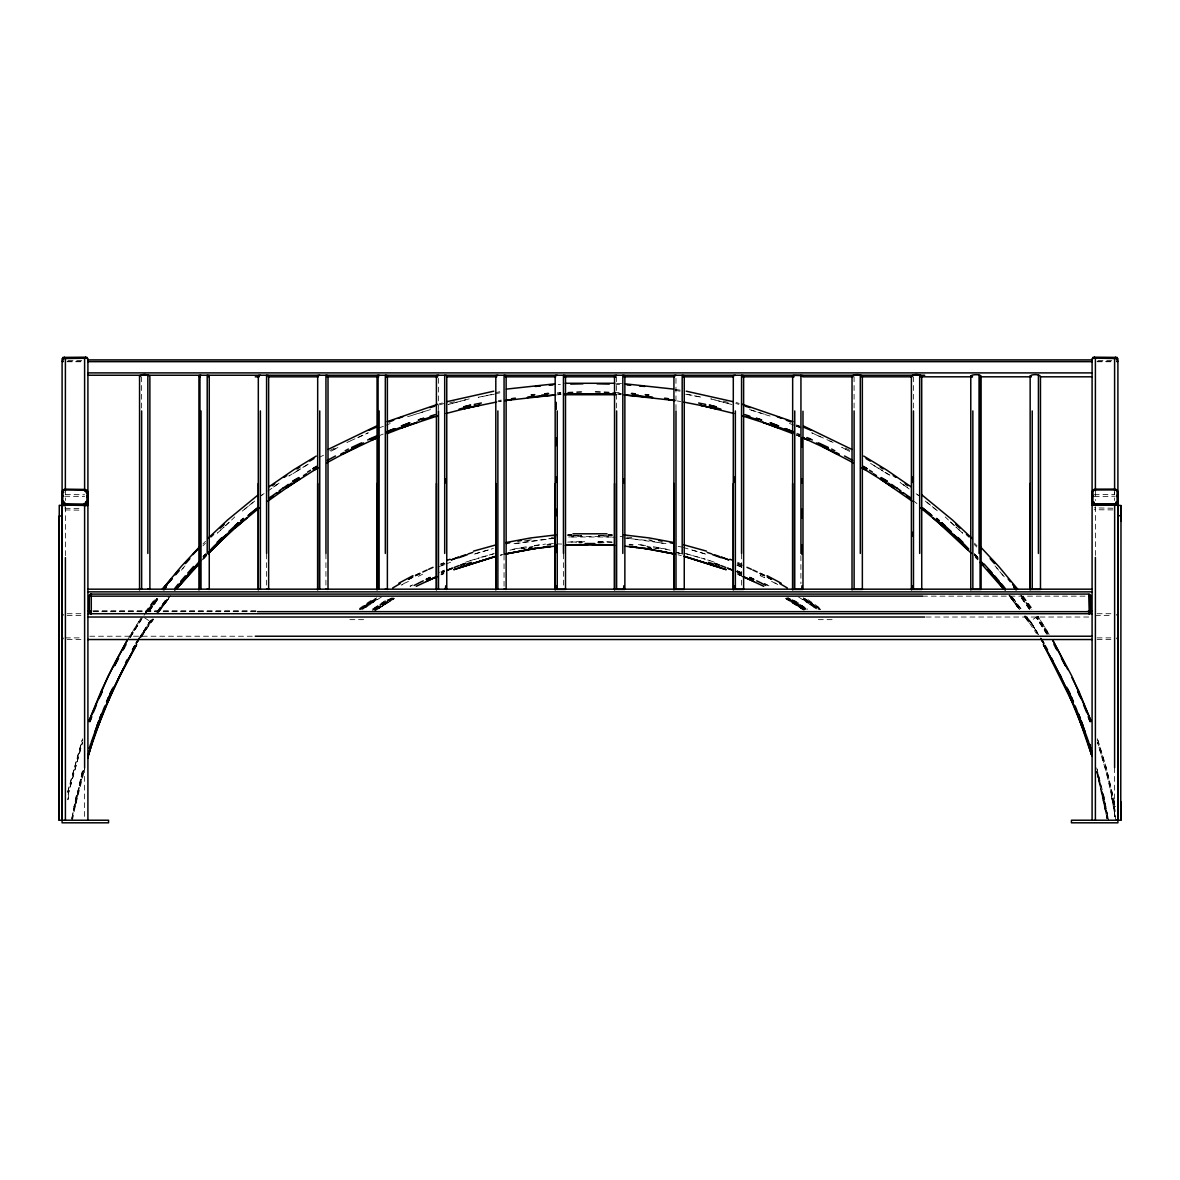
<?xml version="1.0" encoding="UTF-8"?>
<svg xmlns="http://www.w3.org/2000/svg" width="1180" height="1180" viewBox="0 0 1180 1180"><rect width="100%" height="100%" fill="white"/><g stroke="black" fill="none" stroke-linecap="round" stroke-linejoin="round"><path stroke-width="0.75" stroke-dasharray="5 3.75" d="M1114.613 492.547L1114.613 494.317M67.894 799.775L68.823 794.494L67.909 799.642M71.833 818.581L82.762 769.625L71.523 820.218L76.744 793.948L73.971 807.076L83.795 768.652M72.408 820.218L77.792 794.022L75.004 807.105L84.827 768.8M67.761 791.603L82.128 740.096M67.629 792.547L82.659 738.754M130.611 636.758L142.987 616.757L129.903 637.923M129.446 636.595L142.116 616.196M130.346 637.111L141.231 619.692M139.889 637.2L142.706 632.569L140.11 636.875A526.118 526.118 0 0 1 149.89 621.285L152.5 618.807L150.406 621.624L149.639 621.123M140.759 637.716L152.854 619.117M127.13 640.46L140.243 619.22M141.644 636.595L153.017 618.94M143.591 633.1L150.76 621.845M145.936 612.42L155.008 599.44M157.058 611.579L166.483 598.806M157.102 598.57L147.942 611.668M153.651 605.016L157.751 599.16L148.503 612.051M157.176 598.393L147.928 611.491L157.294 598.717M157.781 599.027L148.591 611.992L157.958 599.071M145.302 611.992L154.595 599.219M144.004 615.326L155.273 599.484M146.143 612.568L156.498 598.422M157.84 612.125L167.221 599.411M147.589 611.432L152.663 604.337M157.412 611.845L166.719 599.189M151.217 622.155L153.267 619.397M158.268 612.42L168.578 598.393M157.412 611.579L166.631 598.791M148.06 611.579L157.456 598.585M156.881 612.745L166.601 599.411M158.445 611.505L168.224 598.127M144.447 617.715L151.276 622.185L153.429 619.235M158.813 611.845L170.658 595.59M151.276 622.185L153.459 619.22M158.931 611.815L168.784 598.466M157.707 611.771L169.168 596.284M168.843 598.334L160.259 609.632L168.637 598.644M159.418 609.042L166.97 599.13M181.41 570.176L183.756 567.359M182.649 568.627L184.965 565.899M203.771 557.226L206.205 554.526M203.329 559.261L206.957 555.234M202.99 543.965L205.527 541.31M205.969 554.246L203.476 556.857L206.117 554.246M200.497 561.459L206.721 554.939M202.99 545.779L205.468 543.198M202.945 558.081L206.603 554.246M203.845 557.108L206.353 554.497M204.052 556.577L206.5 554.025M203.535 558.553L205.984 556.001M203.019 556.532L205.482 553.981M203.122 556.429L205.659 553.803M203.447 556.96L205.91 554.408M231.575 520.041L234.761 516.943M225.41 525.646L229.422 521.914M225.424 525.779L229.436 522.106M252.933 502.37L241.885 511.427L254.688 501.087M374.09 608.482L378.352 605.148A380.27 376.42 0 0 1 387.571 599.219M374.09 609.632L378.352 606.328A380.299 376.435 0 0 1 390.698 598.466M361.213 608.334L375.402 598.585L359.457 609.337M1025.155 616.314L1029.934 621.388M359.885 609.514L376.745 597.788M362.629 608.438L376.745 598.776M377.069 599.337L368.735 605.399A386.494 382.571 0 0 0 362.54 609.78M375.683 599.189L368.735 604.234A386.494 382.571 0 0 0 362.54 608.6M359.457 608.452L372.084 599.617M267.845 491.116L279.837 482.591L272.713 487.547M264.084 493.565L261.208 495.571L263.863 493.786M1026.674 617.258L1030.361 621.123L1037.294 632.569A526.118 526.118 0 0 0 1030.111 621.285L1038.326 634.589L1030.111 621.285M375.048 599.956L362.983 607.833M372.334 609.219L387.63 599.647M372.334 610.385L390.315 599.057M375.815 609.101L392.247 598.585L386.052 602.405M374.975 610.856L393.81 598.835L381.597 606.49A378.19 374.37 0 0 0 375.668 610.458M1094.229 496.632L1115.218 496.205M1037.368 616.521L1028.724 622.185L1024.343 616.255M375.933 609.042L392.542 598.466M377.969 608.895L394.577 598.422M381.494 596.947L362.983 608.983M374.429 609.028L390.698 598.658M405.079 582.817L401.539 585.074L408.442 581.342M376.302 608.939L392.276 598.894M296.549 471.44L309.249 463.548L288.849 475.983L295.148 472.325M1025.42 615.99L1029.594 621.624L1030.376 621.108L1037.294 632.569M392.247 597.7L379.975 605.458A379.252 375.417 0 0 0 374.001 609.47M393.81 597.95L381.597 605.606A378.234 374.399 0 0 0 375.668 609.573M330.961 451.232L338.291 447.264L330.282 451.483M329.869 450.553L334.663 448.017M412.705 584.897L410.035 586.283L412.808 585.059M319.028 457.471L323.644 455.185M418.325 576.341L422.602 574.247M441.099 571.681L444.3 570.191A380.27 376.42 0 0 0 438.65 572.551M357.702 437.706L368.278 432.809L346.95 442.426L350.062 441.114M441.099 572.846L444.3 571.356A380.27 376.42 0 0 0 441.468 572.536M441.556 572.536L444.595 571.179M441.055 574.778L443.665 573.657M441.305 572.713L444.093 571.533M441.305 573.583L444.093 572.418M441.143 574.763L443.916 573.598M380.063 435.332L383.205 434.034M441.645 564.659L444.609 563.435L441.364 564.615M440.7 564.158L443.827 562.904M385.521 425.361L390.595 423.428M438.046 566.975L444.314 564.615M445.878 564.025L450.583 562.255M378.677 428.001L383.589 426.275M470.038 560.736L479.242 557.786M465.923 562.064L494.302 553.582M418.192 413.516L430.449 409.578M412.852 415.065L428.694 410.124M474.434 554.099L493.343 548.464M475.26 553.745L483.122 551.414A386.45 382.541 0 0 1 491.087 549.246M407.572 416.717L414.696 414.652M439.226 403.855L442.367 402.955M480.732 557.329L493.314 553.907M439.521 404.829L445.804 403.029M449.61 402.97L456.704 401.141M503.565 554.394L500.305 555.22L503.432 554.482M495.541 392.704L499.789 391.701M499.937 392.822L478.254 397.291L494.287 394.194M497.813 401.79L501.367 401.082L498.565 401.584M1094.185 494.73L1114.613 494.45M64.752 496.249L84.577 496.426M515.247 543.729L556.518 537.933M509.893 550.16L526.663 546.724A380.27 376.42 0 0 0 511.132 549.644M534.245 545.868L545.514 544.069M498.388 400.595L501.205 400.094M521.118 548.818L524.156 548.317M527.858 540.322L531.177 539.776M524.51 540.897L529.378 540.189M513.993 543.582L553.184 538.169M363.602 619.662L347.938 619.662M832.062 619.662L816.398 619.662M534.481 545.499L542.357 544.423M548.759 544.039L553.464 543.405M551.34 537.343L556.252 536.797M557.344 392.822L560.839 392.527L557.27 392.807M557.403 393.796L560.898 393.515L558.76 393.648M557.462 394.799L560.942 394.518L557.373 394.784M558.819 394.68L560.942 394.518M558.229 384.621L560.397 384.518M584.72 541.709L567.742 542.195M571.636 535.882L581.548 535.425L573.097 535.691M567.624 392.321L584.808 391.863M578.938 542.815L582.094 542.712L575.928 542.756M568.126 392.335L584.528 391.893M1112.888 508.255L1094.258 507.828M1112.888 509.908L1094.214 509.716M67.983 360.623L82.025 360.623M1097.975 360.623L1112.017 360.623M67.142 361.523L82.866 361.523M1097.135 361.523L1112.858 361.523M67.142 361.759L82.866 361.759M1097.135 361.759L1112.858 361.759M922.495 596.151L1086.898 596.151M93.427 610.768L257.417 610.768M93.427 611.343L257.417 611.343M93.102 611.653L257.506 611.653M67.142 613.718L82.866 613.718M1097.135 613.718L1112.858 613.718M67.142 615.37L84.606 615.37M1095.394 615.37L1112.858 615.37M926.197 617.022L1090.246 617.022M89.754 636.226L253.803 636.226M65.402 637.879L82.866 637.879M1097.135 637.879L1114.599 637.879M67.142 639.53L82.866 639.53M1097.135 639.53L1112.858 639.53M601.062 542.815L597.906 542.712L604.072 542.756M612.258 542.195L595.28 541.709M65.357 494.494L84.606 494.774M65.195 508.285L82.659 508.55M65.166 509.937L82.63 510.202M595.192 391.863L615.768 392.424M595.472 391.893L611.874 392.335M615.518 392.439L619.161 392.527M558.17 543.951L561.636 544.054M606.904 535.691L598.452 535.425L608.364 535.882M616.521 383.367L621.831 383.589M616.167 384.37L619.603 384.518M617.76 393.5L621.24 393.648L619.102 393.515M617.701 394.518L621.182 394.68L619.058 394.518M626.816 538.169L666.007 543.582M611.697 537.003L568.303 537.003A386.494 382.571 0 0 1 615.09 537.313M626.801 537.092L632.141 537.608M623.483 537.933L650.534 540.838L664.753 543.729M645.519 545.499L637.643 544.423L647.378 546.163M675.122 390.388L680.314 391.214M675.299 389.385L680.491 390.226M677.217 400.949L680.727 401.525M648.823 539.776L652.142 540.322M655.844 548.317L658.883 548.818M678.087 546.355L681.553 546.989M670.107 550.16L653.337 546.724M685.713 394.194L701.746 397.291L685.064 393.854M679.606 553.258L676.553 552.52L679.931 553.361M677.969 554.777L681.332 555.633M686.686 553.907L705.227 559.173M723.296 401.141L730.391 402.97M678.338 552.874L683.382 554.187M684.179 553.184L705.05 559.128M735.76 403.486L738.901 404.371M736.054 402.498L739.196 403.413M765.304 414.652L772.428 416.717M683.264 547.49L704.74 553.745M705.566 554.099L696.879 551.414A386.45 382.541 0 0 0 688.958 549.26M751.306 410.124L767.148 415.065M749.551 409.578L761.808 413.516M714.077 562.064L706.702 559.63L709.962 560.736M796.412 426.275L802.946 428.576M796.78 425.257L800.025 426.408M741.896 565.81L737.013 564.025L741.335 565.899M737.249 565.205L741.955 566.975M789.405 423.428L794.479 425.361M796.176 426.01L799.568 427.293M796.515 424.977L799.892 426.275M796.928 433.178L800.276 434.491M796.588 434.034L799.937 435.332L796.795 434.034M796.205 434.963L799.538 436.261L796.397 434.963M737.736 563.524L742.427 565.412A387.512 383.589 0 0 0 737.972 563.524M737.471 574.173L740.244 575.339L737.633 574.218M737.529 562.24L742.058 564.129M737.308 573.008L741.497 574.763M829.938 441.114L833.051 442.426M796.603 435.11L799.952 436.541M738.238 574.498L741.453 575.899M764.433 583.835L769.965 586.283L764.64 583.51M736.925 571.858L742.117 574.321M831.399 441.689L811.722 432.809L822.298 437.706M737.308 570.928L742.117 573.155M760.245 575.648L764.522 577.728L760.186 575.279M849.718 451.483L841.709 447.264L849.04 451.232M845.337 448.017L850.131 450.553M771.558 581.342L778.461 585.074L774.921 582.817M786.19 597.95L798.403 605.606A378.234 374.399 0 0 1 804.332 609.558M884.852 472.325L891.151 475.983L870.752 463.548L883.451 471.44M792.37 599.647L807.666 609.219M787.458 598.466L804.185 609.101M785.423 598.422L802.371 609.116M787.724 598.894L803.698 608.939M793.948 602.405L787.753 598.585L804.067 609.042M798.506 596.947L817.017 608.983M817.017 607.833L804.952 599.956M805.571 609.028L787.753 597.7L800.025 605.458A379.252 375.417 0 0 1 805.999 609.455L801.648 606.328A380.299 376.435 0 0 0 789.302 598.466M789.686 599.057L806.161 609.381M802.031 608.895L786.19 598.835L804.332 610.458M803.256 598.776L817.371 608.438M803.256 597.788L820.115 609.514M916.137 493.786L918.792 495.571L915.916 493.565M807.917 599.617L820.543 608.452M907.287 487.547L900.104 482.517L909.161 488.977M820.543 609.337L804.598 598.585L818.787 608.334M804.317 599.189L811.265 604.234A386.494 382.571 0 0 1 817.415 608.556M802.931 599.337L811.265 605.399M805.911 608.482L801.648 605.148A380.27 376.42 0 0 0 792.429 599.234M914.131 501.353L916.89 503.55M925.312 501.087L938.115 511.427L927.067 502.37M950.564 522.106L954.576 525.779M950.579 521.914L954.591 525.646M945.239 516.943L948.425 520.041M975.152 555.559L977.704 558.17M974.282 544.437L976.789 547.019M975.329 555.692L977.792 558.229M974.518 553.981L978.22 557.801M974.341 553.803L978.146 557.742M975.24 554.851L977.689 557.403M974.724 555.308L978.397 559.128M975.24 557.27L977.674 559.822M974.533 543.198L977.011 545.779M974.621 555.529L978.279 559.35M995.035 565.899L997.351 568.627M1001.953 574.085L1004.269 576.814M996.245 567.359L998.59 570.176M999.77 571.592L1004.49 577.226M1010.862 596.298L1020.582 609.042L1011.201 596.387M1010.316 597.272L1019.741 609.632L1009.342 595.59L1019.033 608.88M1023.267 596.416L1032.662 609.146M1021.364 595.62L1031.866 609.691M1019.741 609.632L1009.018 595.502L1018.871 608.851M1021.01 608.747L1011.363 595.959L1020.538 608.733M1010.67 596.578L1020.154 609.337M1022.868 596.578L1032.102 609.529M1010.832 596.284L1020.213 608.954M1009.608 595.163L1019.387 608.541M1024.815 615.96L1036.527 633.645M1011.245 596.446L1020.951 609.78M1026.349 617.184L1029.594 621.624M1024.417 616.27L1028.724 622.185L1024.727 616.609M1029.845 608.688L1020.818 595.605M1029.388 609.264L1020.184 596.151M1027.338 604.337L1030.376 608.585M1029.462 609.219L1020.198 596.239M1022.691 596.608L1031.895 609.558M1020.774 595.472L1030.022 608.57M1026.836 617.258L1029.742 621.521M1047.899 634.176L1037.014 616.757L1047.117 634.132M1046.999 634.368L1036.143 617.317L1046.631 633.793M1049.123 634.383L1037.884 616.196L1048.784 633.645M1044.359 628.291L1047.707 633.94M1097.341 738.754L1106.412 768.239L1115.439 806.737M1097.872 740.096L1106.412 768.239L1115.203 806.383M1096.677 767.87L1103.58 795.055L1108.477 820.218L1097.238 769.625M1097.503 774.64L1107.091 818.448M1096.736 771.573L1102.636 795.261M1096.53 771.351L1107.43 820.218M1104.996 807.105L1102.208 794.022L1107.076 818.419M1115.174 811.604L1108.433 779.98L1097.562 742.427L1105.395 768.372L1115.012 810.129M1103.58 795.055L1108.477 820.218M1115.188 816.87L1111.177 794.494L1115.808 820.218M1114.613 489.11L1114.599 500.512M1114.599 767.664L1114.599 818.419M1095.394 490.806L1095.394 500.512M1095.394 506.677L1095.394 556.975M913.453 376.745L913.453 410.64M854.084 376.745L854.084 410.64M800.91 555.736L800.91 583.716M741.542 553.892L741.542 587.286M675.963 378.382L675.963 410.64M616.594 376.745L616.594 410.64M563.421 553.892L563.421 587.286M504.052 554.998L504.052 587.286M438.473 378.382L438.473 410.64M325.931 553.892L325.931 587.286M266.547 553.892L266.547 587.286M141.6 376.745L141.6 410.64M84.606 767.664L84.606 818.419M65.357 489.154L65.402 500.512M65.402 506.884L65.402 556.99M65.166 507.282L65.166 509.052M811.206 605.355A386.494 382.571 0 0 1 816.177 608.836M521.988 548.7A380.27 376.42 0 0 1 526.663 547.889M578.834 542.8A380.27 376.42 0 0 1 582.02 542.712M597.965 542.712A380.27 376.42 0 0 1 604.337 542.903M653.337 547.889A380.27 376.42 0 0 1 657.998 548.7M735.701 571.371A380.27 376.42 0 0 1 741.335 573.731M441.63 565.81A386.45 382.541 0 0 1 444.609 564.601M736.88 565.22A386.45 382.541 0 0 1 741.335 567.064M360.933 609.529A387.497 383.574 0 0 1 376.11 599.057M803.919 599.086A387.497 383.574 0 0 1 819.082 609.558M360.933 608.644A387.512 383.589 0 0 1 373.5 599.897M440.509 564.143A387.512 383.589 0 0 1 443.518 562.919M806.5 599.897A387.512 383.589 0 0 1 819.067 608.644M573.244 535.691A386.45 382.541 0 0 1 581.622 535.425M598.378 535.425A386.45 382.541 0 0 1 606.756 535.691M620.134 536.487A386.45 382.541 0 0 1 623.483 536.767M653.337 546.724A380.27 376.42 0 0 1 668.854 549.644M737.117 570.781A380.27 376.42 0 0 1 741.335 572.566M567.698 542.107A380.285 376.435 0 0 1 582.035 541.546M597.98 541.546A380.285 376.435 0 0 1 612.302 542.107M374.001 610.355A379.237 375.402 0 0 1 379.975 606.328M800.069 606.373A379.237 375.402 0 0 1 806.043 610.385M68.411 793.358L68.189 794.346L82.438 742.427L68.411 793.358M80.904 780.998L77.364 795.261L83.692 769.891L80.904 780.998M149.89 621.285L139.845 637.554L149.89 621.285M224.067 526.9L217.386 533.124L224.082 527.003M469.198 398.87L448.09 404.534L469.198 398.87M731.91 404.534L710.803 398.87L731.925 404.519M962.615 533.124L955.918 527.003L962.615 533.124M1099.096 780.998L1097.385 774.523L1099.096 780.998"/><path stroke-width="1.5" d="M61.92 505.32L61.92 502.665M258.287 589.912L258.287 483.476M317.671 589.912L317.671 483.476M377.04 589.912L377.04 483.476M436.408 589.912L436.408 483.476M495.777 589.912L495.777 483.476M555.161 589.912L555.161 483.476M614.529 589.912L614.529 483.476M673.898 589.912L673.898 483.476M733.282 589.912L733.282 483.476M792.65 589.912L792.65 483.476M1030.14 589.912L1030.14 483.476M1093.063 495.467L1092.09 497.798L1092.09 495.128M199.966 518.138L200.01 498.506M378.087 518.138L378.087 446.866M556.223 514.569L556.223 509.214M979.99 481.765L980.064 447.795M61.935 504.819L62.053 492.399A3.304 3.304 0 0 1 65.357 489.154L84.606 489.435A3.304 3.304 0 0 1 87.866 492.798L87.748 505.202M62.732 502.223L62.894 491.47L64.458 489.936L85.52 490.275L87.055 491.853L86.892 502.592L85.314 504.111L64.251 503.772L62.732 502.223L64.251 503.772M63.587 504.848L63.646 501.308L61.92 501.279L62.098 822.814L108.56 822.814L108.56 820.218L59 820.218L59 517.386L59.251 515.97L61.847 515.97L62.098 505.556L64.797 505.556M86.081 504.598L86.081 501.648L87.733 501.662A3.304 3.304 0 0 1 84.37 504.922L65.166 504.642L65.195 502.99L65.166 505.512M84.37 504.922L84.4 503.27L84.37 505.807M84.577 491.087L84.606 489.435M86.096 505.188L86.155 501.648M147.839 589.056L149.89 589.425L149.875 376.45C149.064 373.971 139.314 373.529 139.55 377.025M201.013 375.299L198.933 375.594L200.217 376.715M199.951 376.45L199.966 375.594L199.966 589.41M207.208 589.056L209.258 589.425L209.258 375.594L207.208 375.299L207.208 553.435M260.382 375.299L258.317 375.594L258.892 376.656M266.577 589.056L268.642 589.425L268.642 375.594L266.577 375.299L266.577 553.435M319.751 375.299L317.685 375.594L317.671 377.025M325.945 589.056L328.011 589.425L328.011 375.594L325.945 375.299L325.945 553.435M379.134 375.299L377.054 375.594L378.338 376.715M378.072 376.45L378.087 375.594L378.087 589.41M385.329 589.056L387.379 589.425L387.379 375.594L385.329 375.299L385.329 553.435M438.503 375.299L436.423 375.594L437.013 376.656M444.698 589.056L446.763 589.425L446.763 375.594L444.698 375.299L444.698 553.435M497.872 375.299L495.807 375.594L496.382 376.656M504.067 589.056L506.132 589.425L506.132 375.594L504.067 375.299L504.067 553.435M555.161 376.45L555.323 375.491L557.24 375.299M555.175 589.41L565.5 589.425L565.5 375.594L563.45 375.299L563.45 553.435M616.624 375.299L614.544 375.594L615.134 376.656M675.993 375.299L673.928 375.594L674.503 376.656M673.928 589.41L684.253 589.425L684.253 375.594L682.188 375.299L682.188 553.435M735.361 375.299L733.296 375.594L733.282 377.025M733.296 589.41L743.621 589.425L743.621 375.594L741.556 375.299L741.556 553.435M802.99 375.594L793.27 375.388L793.255 376.656M852.034 589.41L862.359 589.425L862.344 376.45C861.916 373.75 850.706 374.207 852.624 376.656M911.417 589.41L921.742 589.425L921.713 376.45C920.916 373.971 911.152 373.529 911.388 377.025M970.786 589.41L981.111 589.425L981.096 376.45C980.904 373.396 967.6 374.842 972.069 376.715M980.079 375.594L980.079 589.425M1030.155 589.41L1040.48 589.425L1040.465 376.45C1040.037 373.75 1028.827 374.207 1030.745 376.656M1118.153 820.218L1118.153 505.291L1121 505.556L1120.749 521.354M1090.527 611.653L1090.527 596.151M922.495 596.151L89.208 596.151L89.356 595.369L89.267 612.184L91.273 611.653M1089.273 594.159L1089.273 594.159A2.065 2.065 0 0 1 1090.527 595.118L1090.527 612.686A2.065 2.065 0 0 1 1089.273 613.644L1088.727 594.086L91.273 594.086L90.477 594.248L91.273 594.086L91.273 613.718L90.477 613.556L91.273 613.718M1117.903 507.252L1118.153 505.291M1121 505.556L1120.749 820.218M1092.09 497.783L1092.326 496.588M62.053 497.739L63.042 495.438M87.718 758.327L92.261 742.323L88.146 755.126C99.725 716.835 116.156 680.093 136.039 645.401C115.965 680.476 99.312 717.602 87.792 756.365M88.146 755.126L100.654 719.166L101.495 717.027L96.716 729.624L111.112 694.209L111.997 692.232L106.584 704.563L122.956 669.591L123.753 668.057L117.72 680.064L136.688 644.56M89.178 748.518L90.727 743.71M88.839 721.481L108.191 676.052L127.13 640.46L114.386 663.691M89.842 721.747L91.686 716.585L89.96 721.172M94.71 732.426L98.943 720.626M91.17 742.456L97.837 723.93M97.365 724.889L99.002 720.434M88.972 720.892L101.406 690.625L113.56 665.299M93.205 712.764L96.465 704.784M101.569 714.033L99.562 718.945L101.657 713.929M102.911 710.773L104.932 705.861M100.374 695.787L102.38 690.979L99.076 698.56M108.648 697.233L106.554 702.233L108.737 697.188M99.651 718.886L102.453 712.204M106.967 701.141L111.038 691.878M112.292 689.15L110.05 693.884L113.309 687.276M125.552 662.703L127.322 659.473M132.632 649.782L134.387 646.552M123.487 649L126.039 644.531M122.705 650.416L124.505 647.274M138.016 640.298L136.143 643.38L137.957 640.489M162.117 589.41L181.514 566.149L199.951 546.399M165.171 587.271L167.398 584.513M169.625 581.755L171.852 578.997M198.225 563.907L176.218 589.041L187.532 575.811M175.083 588.009L178.298 584.1M176.336 588.997L179.537 585.103M174.743 589.956L198.919 562.255M166.011 587.198L163.71 589.926L165.923 587.345M174.92 589.764L200.497 560.633M171.469 578.716L162.427 589.41L172.044 578.731M178.18 585.457L175.909 588.156L180.747 582.846M180.673 581.342L185.393 575.811M187.768 573.052L193.594 566.459M174.965 574.66L178.46 570.604M175.643 574.719L179.242 570.707M184.39 578.79L189.228 573.406M195.29 566.666L197.709 563.966M176.705 588.864L199.7 563.303M208.167 553.877L215.424 545.809L207.96 553.641M185.924 562.831L189.552 558.848M185.186 563.627L189.759 558.627M192.842 554.615L200.453 546.62M207.828 552.977L239.85 522.578M192.547 569.984L198.653 563.627M208.418 553.464L223.094 538.891L211.604 550.028M211.235 549.025L215.07 545.116M1094.465 489.966L1092.916 491.544L1092.946 502.267L1094.494 503.816L1115.557 503.772L1117.106 502.193L1117.077 491.455L1115.528 489.906L1094.465 489.98M207.636 538.7L227.548 520.011L258.376 494.686M210.969 536.885L213.565 534.363M215.969 544.364L226.339 534.525M217.504 542.8L225.041 535.735M219.48 539.998L221.943 537.682M217.15 542.225L222.371 537.446M228.876 531.442L237.991 523.065M220.188 528.139L224.23 524.451M224.171 536.753L228.079 533.168M215.748 545.839L240.44 523.183L247.21 517.519L234.968 528.035L259.615 507.695M235.204 525.557L237.932 523.094M139.565 589.41L141.644 589.056L141.644 410.935M198.933 589.41L201.013 589.056L201.013 410.935M258.317 589.41L260.382 589.056L260.382 410.935M317.685 589.41L319.751 589.056L319.751 410.935M377.054 589.41L379.134 589.056L379.134 410.935M436.423 589.41L438.503 589.056L438.503 410.935M495.807 589.41L497.872 589.056L497.872 410.935M614.544 589.41L624.869 589.425L624.869 375.594L622.819 375.299L622.819 553.435M792.665 589.41L802.99 589.425L802.99 411.23M235.204 525.601L237.932 523.256M240.661 520.911L243.39 518.566M240.661 520.734L243.39 518.477M249.349 514.48L257.771 507.68M247.918 515.645L257.579 507.946M1117.903 361.301L1116.929 361.626M209.244 376.45L207.946 376.73M269.202 497.96L271.754 496.116M981.096 376.45L979.784 376.73M268.848 486.868L293.569 469.876L316.24 456.07M272.167 485.747L274.881 483.829M279.159 490.851L283.598 487.679M272.565 495.63L276.872 492.576M282.61 488.491L288.348 484.42M270.176 498.299L273.037 496.279M277.344 493.225L280.206 491.19M287.374 486.101L291.681 483.063M267.889 501.146L293.658 482.886L299.661 479.021L286.062 488.077L317.155 468.342M284.188 477.34L286.784 475.599M299.086 478.166L296.062 480.186L299.056 478.357M298.717 477.531L292.655 481.351L295.634 479.508M296.962 468.962L299.794 467.192M307.538 472.133L310.517 470.274M313.497 468.43L316.461 466.587M303.526 475.599L306.49 473.755M312.641 468.844L316.786 466.336M317.7 467.9L313.556 470.377L318.276 467.634M309.706 461.07L313.954 458.577M392.704 587.935L400.138 583.643M398.855 583.186L412.956 575.678M328.099 449.433L376.066 426.216M327.391 460.348L335.474 455.996M345.165 450.79L348.395 449.049M340.725 454.167L343.941 452.442M326.683 462.84L350.844 449.875L356.803 447.014L342.141 454.359L378.81 437.013M408.708 579.07L412.794 576.932L408.501 579.144M414.121 585.457L418.089 583.407M351.448 448.548L354.708 446.91M430.125 577.477L426.127 579.454L430.243 577.581M415.522 575.545L419.638 573.539M416.275 586.312L436.689 576.681M418.826 582.994L423.31 580.84M367.644 439.978L370.963 438.429M426.157 581.489L437.013 576.548L430.538 579.38M351.67 447.426L361.567 442.854M369.827 439.049L373.116 437.529M356.994 445.937L363.588 442.913M371.833 439.122L376.774 436.851M372.423 437.78L376.804 435.803M377.526 437.544L371.685 440.111L378.382 437.249M369.001 430.361L376.494 427.116M448.326 569.822L452.574 568.141L447.781 569.97M447.043 560.426L450.096 559.231M454.226 567.492L459.197 565.53M556.518 589.292L556.208 585.723M734.639 589.292L734.329 585.723M912.745 589.292L912.45 585.723M387.128 421.658L437.647 404.312M389.075 421.998L393.737 420.183M386.081 431.969L394.562 428.65M386.421 431.88L394.799 428.62M401.495 426.01L409.873 422.75L401.362 425.98M388.426 432.087L400.138 427.529M387.128 433.665L410.493 424.579L417.381 422.233L401.997 427.721L437.411 415.935M495.925 556.311L453.725 569.675L495.703 556.355M451.645 559.763L458.755 557.122A387.512 383.589 0 0 0 451.099 559.94M398.398 418.354L402.749 416.776M458.725 557.771L467.324 554.718M461.174 564.969L465.51 563.45M460.421 556.547L465.466 554.836M459.522 567.477L495.408 556.473M1089.273 613.644L1088.727 613.718M460.746 565.014L465.407 563.45M466.956 563.819L471.351 562.373M418.531 419.918L423.723 418.236M418.31 420.036L423.369 418.399M430.125 416.23L435.184 414.593M421.968 419.844L433.768 416.053M468.077 553.951L472.782 552.432M473.519 551.119L496.043 544.865M429.889 407.646L434.727 406.215M447.309 401.598L493.771 391.185M463.947 406.864L470.702 405.109L463.784 406.864M459.079 409.106L464.153 407.793M446.128 413.472L471.13 407.041L479.965 405.153L464.212 408.693L496.043 402.129M504.922 554.128L535.44 548.449L505.202 554.054M505.35 554.01L527.755 549.644M505.851 542.564L530.735 537.933L556.001 534.909M474.286 404.416L481.425 403M529.953 547.314L532.711 546.812M506.294 400.374L511.56 399.519L506.471 400.3M506.441 389.105L554.6 383.854M528.581 548.464L531.339 548.022M85.535 357.186L85.535 358.219L87.084 358.44L87.084 357.407L85.535 357.186L62.923 357.407L62.923 361.419M62.923 358.44L64.472 358.219L64.472 357.186M1094.465 357.186L1092.916 357.407L1092.916 358.44L1094.465 358.219L1094.465 357.186L1117.077 357.407L1117.077 361.419M511.81 398.634L515.35 398.147M504.907 400.595L555.588 394.917M547.373 546.886L532.859 548.788L554.556 546.207M543.169 547.417L550.927 546.532M543.11 395.816L527.357 397.439L555.721 394.946M535.381 386.465L540.514 385.949M534.525 394.666L531.148 394.961L534.643 394.68M545.13 393.825L548.611 393.53M541.709 395.079L546.945 394.651M544.747 393.781L548.317 393.5M1117.903 505.232L1115.203 505.261M549.334 385.27L552.889 385.005M547.255 544.895L550.588 544.659M565.308 545.352L590 544.496L613.482 545.249L590 544.496L566.518 545.249L590 544.496L614.692 545.352M568.155 535.101L571.636 534.924M565.264 383.279L614.736 383.279M570.722 384.075L582.964 383.795M564.025 394.445L615.68 394.386M1116.605 820.188L1117.283 820.159M564.32 394.386L615.975 394.445M572.979 533.803L607.022 533.803M87.91 820.218L87.91 358.572L86.951 358.233L62.098 358.572L62.098 500.173M1120.749 801.53L1121 820.218L1071.44 820.218L1071.44 822.814L1117.903 822.814L1117.903 358.572L1094.17 358.13L1092.09 358.572L1092.09 820.218M564.571 394.415L615.429 394.415M1115.764 505.247L1092.09 505.291M62.098 505.099L64.797 505.128M1094.17 504.848L1092.09 504.907L1092.326 491.249A3.304 3.304 0 0 1 1095.394 489.154L1114.613 489.11A3.304 3.304 0 0 1 1117.917 492.399L1117.932 506.589M1114.599 505.305L1115.808 505.276M585.265 543.552L594.735 543.552M64.236 505.128L65.402 505.571M64.192 505.084L86.258 505.468M1094.494 503.801L1115.557 503.742M1117.932 501.279A3.304 3.304 0 0 1 1114.643 504.598L1095.424 504.642A3.304 3.304 0 0 1 1092.12 501.353M87.91 359.9L1092.09 359.9M87.91 361.655L1092.09 361.655M87.91 372.895L1092.09 372.895M87.91 375.24L924.722 375.24M255.278 376.818L258.966 376.818M268.155 376.818L317.936 376.818M327.007 376.818L378.765 376.818M385.86 376.818L437.75 376.818M446.542 376.818L496.736 376.818M505.394 376.818L555.721 376.818M564.247 376.818L615.754 376.818M623.91 376.818L674.606 376.818M682.896 376.818L733.459 376.818M742.648 376.818L794.14 376.818M802.71 376.818L852.992 376.818M861.695 376.818L911.845 376.818M920.665 376.818L972.541 376.818M979.651 376.818L1031.394 376.818M1040.48 376.818L1092.09 376.818M1117.903 515.704L1121 515.704M87.91 589.174L1092.09 589.174M87.91 591.859L1092.09 591.859M1088.727 596.151L1090.792 596.151M87.91 610.768L91.598 610.768M1088.403 610.768L1092.09 610.768M257.506 611.653L1090.792 611.653M87.91 613.718L1092.09 613.718M87.91 617.022L924.722 617.022M255.278 636.226L1092.09 636.226M87.91 639.53L1092.09 639.53M1115.203 504.819L1117.903 504.848M597.036 383.795L609.278 384.075M62.053 492.399L63.705 492.429M87.866 492.798L86.214 492.768A1.652 1.652 0 0 0 85.742 491.588M85.211 505.424L87.91 505.497M608.364 534.924L611.845 535.101M629.412 544.659L632.746 544.895M625.4 383.854L673.559 389.105M627.111 385.005L630.666 385.27M624.412 394.917L652.643 397.439L636.89 395.816M631.683 393.5L635.253 393.781M631.389 393.53L634.87 393.825M645.357 394.68L648.852 394.961L645.475 394.666M633.055 394.651L638.292 395.079M624.279 394.946L675.093 400.595M625.444 546.207L647.142 548.788L674.65 554.01M62.098 505.556L59.251 505.291L59.251 820.218M623.999 534.909L649.266 537.933L674.149 542.564M639.486 385.949L644.619 386.465M629.073 546.532L636.831 547.417M632.628 546.886L647.142 548.788M664.65 398.147L668.19 398.634M1117.077 358.44L1115.528 358.219L1115.528 357.186M673.529 400.3L668.441 399.519L673.706 400.374M644.56 548.449L674.798 554.054M648.661 548.022L651.419 548.464M647.289 546.812L650.047 547.314M686.229 391.185L732.692 401.598M698.575 403L705.714 404.416M683.957 402.129L708.87 407.041L715.788 408.693L700.035 405.153L733.872 413.472M659.9 550.986L675.078 554.128M63.071 361.626L62.098 361.301M716.216 406.864L709.298 405.109L716.053 406.864M683.957 544.865L706.481 551.119M684.592 556.473L726.275 569.675L684.076 556.311M715.847 407.793L720.921 409.106M684.297 556.355L720.479 567.477M742.353 404.312L792.871 421.658M745.273 406.215L750.111 407.646M744.816 414.593L749.875 416.23M756.631 418.399L761.69 420.036M746.232 416.053L758.032 419.844M742.589 415.935L769.508 424.579L778.004 427.721L762.619 422.233L792.871 433.665M707.218 552.432L711.924 553.951M756.277 418.236L761.469 419.918M708.649 562.373L713.045 563.819M714.593 563.45L719.254 565.014M714.534 554.836L719.579 556.547M714.49 563.45L718.827 564.969M712.676 554.718L721.275 557.771M777.251 416.776L781.602 418.354M728.355 559.763L721.246 557.122A387.512 383.589 0 0 1 728.901 559.94M778.638 425.98L770.127 422.75L778.505 426.01M732.22 569.97L727.426 568.141L731.674 569.822M785.202 428.62L793.58 431.88M779.862 427.529L791.573 432.087M786.264 420.183L790.925 421.998M785.438 428.65L793.919 431.969M729.904 559.231L732.957 560.426M720.803 565.53L725.774 567.492M801.663 589.307L801.958 585.752M623.542 589.307L623.837 585.752M445.421 589.307L445.73 585.752M803.3 437.972L808.315 440.111L802.474 437.544M803.934 426.216L851.901 449.433M803.506 427.116L810.999 430.361M763.726 586.312L743.046 576.592L753.843 581.489M743.312 576.681L749.462 579.38M806.884 437.529L810.173 439.049M818.433 442.854L828.331 447.426M816.413 442.913L823.006 445.937M802.842 437.765L829.157 449.875L837.859 454.359L823.198 447.014L853.317 462.84M809.038 438.429L812.356 439.978M749.757 577.581L753.843 579.483L749.875 577.477M756.69 580.84L761.174 582.994M760.363 573.539L764.478 575.545M825.292 446.91L828.552 448.548M771.499 579.144L767.251 576.946L771.292 579.07M761.911 583.407L765.879 585.457M767.044 575.678L781.145 583.186M831.605 449.049L834.835 450.79M844.526 455.996L852.609 460.348M836.06 452.442L839.275 454.167M779.862 583.643L787.296 587.935M861.725 467.634L866.444 470.377L862.3 467.9M863.76 456.07L886.431 469.876L911.152 486.868M866.046 458.577L870.294 461.07M863.214 466.336L867.359 468.844M863.539 466.587L866.504 468.43M869.483 470.274L872.463 472.133M884.366 479.508L887.345 481.351L881.283 477.531M873.51 473.755L876.475 475.599M880.944 478.357L883.909 480.201L880.914 478.166M862.846 468.342L886.342 482.886L893.938 488.077L880.339 479.021L912.111 501.146M880.206 467.192L883.038 468.962M893.216 475.599L895.812 477.34M888.319 483.063L892.626 486.101M899.794 491.19L902.656 493.225M906.963 496.279L909.824 498.299M891.652 484.42L897.39 488.491M903.128 492.576L907.435 495.63M905.119 483.829L907.833 485.747M896.402 487.679L900.842 490.851M908.246 496.116L910.798 497.96M921.624 494.686L952.452 520.011L972.364 538.7M922.421 507.946L932.082 515.645M922.229 507.68L930.651 514.48M920.385 507.695L945.033 528.035L932.79 517.519L971.583 553.464M936.61 518.477L939.339 520.734M936.61 518.566L939.339 520.911M942.068 523.256L944.797 525.601M942.068 523.094L944.797 525.557M954.959 535.735L962.496 542.8M953.661 534.525L964.031 544.364M955.771 524.451L959.812 528.139M942.009 523.065L951.124 531.442M957.629 537.446L962.851 542.225M957.334 538.404L940.15 522.578L964.842 545.322M958.057 537.682L960.52 539.998M964.252 545.839L956.906 538.891L968.397 550.028M966.435 534.363L969.031 536.885M964.93 545.116L968.765 549.025M980.049 546.399L998.487 566.149L1017.883 589.41M980.123 562.359L1003.339 588.791M984.12 564.025L992.233 573.052M981.391 562.005L983.648 564.438M981.45 562.078L983.825 564.689M988.589 569.896L995.551 577.817M990.448 558.848L994.076 562.831M990.241 558.627L994.814 563.627M991.746 573.451L995.315 577.581M998.885 581.711L1001.26 584.469L998.973 581.799M1014.077 587.345L1016.29 589.926L1013.989 587.198M994.607 575.811L999.327 581.342M1001.82 585.457L1004.092 588.156M988.044 569.557L1005.08 589.764M1000.891 584.734L1005.257 589.956M1001.702 584.1L1004.918 588.009M1008.148 578.997L1010.375 581.755M1012.602 584.513L1014.83 587.271M1116.929 495.408L1117.917 497.739M86.922 495.777L87.866 498.122M1042.043 640.489L1043.872 643.454L1041.984 640.298M1055.495 647.274L1057.295 650.416M1053.961 644.531L1056.513 649M1043.312 644.56C1063.711 679.37 1080.098 716.54 1091.854 755.126L1087.739 742.323L1091.854 755.126M1064.478 663.116L1052.87 640.46L1071.809 676.052L1091.028 720.892M1066.145 666.346L1067.812 669.591M1071.956 677.674L1078.594 690.625L1091.161 721.481M1051.424 657.983L1053.106 661.243M1059.802 674.282L1061.484 677.556M1066.779 687.291L1069.95 693.884L1067.708 689.15M1068.962 691.878L1073.033 701.141M1080.924 698.56L1077.62 690.979L1079.626 695.787M1071.352 697.233L1073.446 702.233L1071.263 697.188M1078.343 713.929L1080.438 718.945L1078.432 714.033M1077.546 712.204L1080.349 718.886M1075.069 705.861L1077.089 710.773M1083.535 704.784L1086.795 712.764M1090.04 721.172L1088.314 716.585L1090.158 721.747M1080.998 720.434L1082.635 724.889M1082.163 723.93L1088.83 742.456M1081.057 720.626L1085.29 732.426M1089.273 743.71L1090.822 748.518M1091.898 751.852L1089.435 744.138L1092.002 752.604M1092.208 756.365C1080.688 717.602 1064.035 680.476 1043.961 645.401L1073.417 704.563L1068.003 692.232L1083.284 729.624L1078.505 717.027L1092.002 756.159M62.127 502.503L61.92 501.397L62.127 502.503A3.304 3.304 0 0 0 65.166 504.642M979.99 485.319L980.064 519.156M912.509 477.118L912.524 482.443L912.45 478.815M734.388 477.118L734.403 482.443L734.329 478.815M556.267 477.118L556.282 482.443L556.208 478.815M199.966 446.866L200.01 466.439M1114.599 358.101L1114.599 490.497M1114.643 504.598L1114.599 767.649M1095.394 358.101L1095.394 490.497M1095.394 557.403L1095.394 820.218M1038.429 375.299L1038.429 553.435M1032.235 410.935L1032.235 589.056M1030.155 375.594L1030.14 588.702M979.046 375.299L979.046 553.435M972.851 410.935L972.851 589.056M970.786 375.594L970.771 589.912M919.677 375.299L919.677 553.435M913.482 410.935L913.482 589.056M912.45 532.269L912.45 535.956M911.417 375.594L911.388 589.912M860.309 375.299L860.309 553.435M854.113 410.935L854.113 589.056M852.034 375.594L852.019 589.912M801.958 437.957L801.958 446.866M801.958 478.947L801.958 482.871M801.958 509.229L801.958 518.138M801.958 544.88L801.958 554.512M800.94 375.299L800.94 553.435M794.745 410.935L794.745 589.056M792.665 375.594L792.65 588.702M735.361 410.935L735.361 589.056M733.296 375.594L733.282 588.702M675.993 410.935L675.993 589.056M673.928 375.594L673.898 588.702M623.837 478.947L623.837 482.871M616.624 410.935L616.624 589.056M614.544 375.594L614.529 588.702M557.24 410.935L557.24 589.056M556.208 402.321L556.208 409.445M556.208 437.957L556.208 445.642M556.208 510.158L556.208 515.69M556.208 544.865L556.208 552.55M555.175 375.594L555.161 588.702M495.807 375.594L495.777 588.702M445.73 478.947L445.73 482.871M436.423 375.594L436.408 588.702M377.054 375.594L377.04 588.702M317.685 375.594L317.671 588.702M258.317 375.594L258.287 588.702M198.933 375.594L198.919 589.912M147.839 375.299L147.839 553.435M139.565 375.594L139.55 589.912M84.606 358.101L84.606 490.497M84.606 505.379L84.606 767.752M65.402 358.101L65.357 490.806M65.402 557.609L65.402 820.218M63.573 502.193L63.573 505.143M61.847 515.97L61.847 820.218M85.948 502.252A1.652 1.652 0 0 1 85.58 502.798M64.03 502.488A1.652 1.652 0 0 1 63.676 501.913M1116.162 501.898A1.652 1.652 0 0 1 1115.793 502.459M1094.258 502.503A1.652 1.652 0 0 1 1093.889 501.943M1116.929 614.677A3.304 3.304 0 0 1 1117.903 617.022M1117.903 636.226A3.304 3.304 0 0 1 1116.929 638.557M415.581 575.501A387.512 383.589 0 0 1 419.888 573.392M422.779 572.005A387.512 383.589 0 0 1 427.16 569.97M428.62 569.306A387.512 383.589 0 0 1 433.045 567.329M506.456 543.479A387.512 383.589 0 0 1 509.731 542.771M517.932 541.148A387.512 383.589 0 0 1 521.236 540.543M568.037 535.071A387.512 383.589 0 0 1 571.415 534.894M608.585 534.894A387.512 383.589 0 0 1 611.948 535.071M658.75 540.543A387.512 383.589 0 0 1 662.054 541.148M670.255 542.771A387.512 383.589 0 0 1 673.529 543.464M746.955 567.329A387.512 383.589 0 0 1 751.38 569.291M752.84 569.97A387.512 383.589 0 0 1 757.206 572.005M760.112 573.392A387.512 383.589 0 0 1 764.419 575.501M132.44 649.885A526.118 526.118 0 0 1 134.948 645.504M1045.067 645.504A526.118 526.118 0 0 1 1047.575 649.885M62.098 617.022A3.304 3.304 0 0 1 63.071 614.677M63.071 638.557A3.304 3.304 0 0 1 62.098 636.226M90.727 613.644A2.065 2.065 0 0 1 89.267 612.184M89.267 595.62A2.065 2.065 0 0 1 90.727 594.159M115.316 664.134L114.563 665.771L118.575 658.115L115.316 664.134M139.255 638.321L137.514 641.183A526.118 526.118 0 0 1 139.21 638.292M1003.664 588.997L1000.463 585.103L1003.738 589.159M1042.486 641.183L1040.745 638.321A526.118 526.118 0 0 1 1042.515 641.168M1064.685 664.134L1061.44 658.057L1065.437 665.771L1064.685 664.134"/></g></svg>
